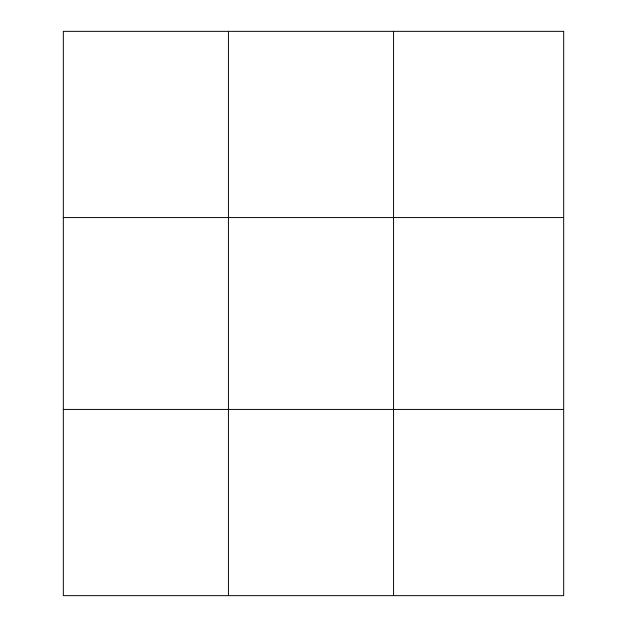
<?xml version="1.0" encoding="UTF-8"?>
<svg xmlns="http://www.w3.org/2000/svg" width="627" height="627" viewBox="0 0 627 627"><rect width="100%" height="100%" fill="white"/><g stroke="black" fill="none" stroke-linecap="round" stroke-linejoin="round"><path stroke-width="0.94" d="M228.44 595.65L228.44 31.35M393.56 595.65L393.56 31.35M63.327 217.569L563.673 217.569M63.327 409.431L563.673 409.431M563.673 31.35L563.673 595.65L63.327 595.65L63.327 31.35L563.673 31.35"/></g></svg>
